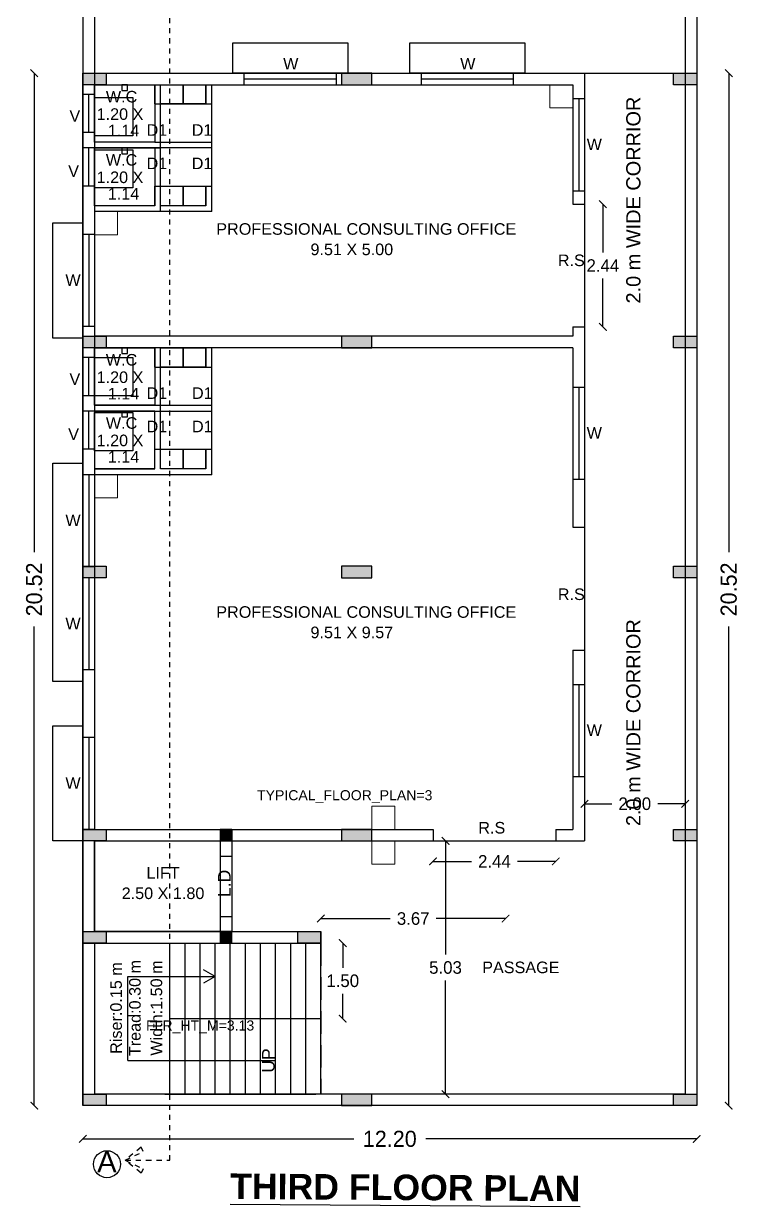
# Model space of a CAD drawing. Header units: metres. Extents: x 21686 to 22035, y 16742 to 16822.
# Drawn here: x 21795.64 to 21809.86, y 16772.55 to 16796.06 of the extents above; entities that cross this region are included whole.
import ezdxf
from ezdxf.enums import TextEntityAlignment as Align

# ---------------------------------------------------------------- set-up
doc = ezdxf.new("R2010")
doc.units = ezdxf.units.M
doc.header["$LTSCALE"] = 1.8
doc.header["$MEASUREMENT"] = 0
for name, pattern in [('CENTER', [2, 1.25, -0.25, 0.25, -0.25]), ('DASHED2', [0.375, 0.25, -0.125]), ('HIDDEN', [0.375, 0.25, -0.125])]:
    doc.linetypes.add(name, pattern=pattern)
for name, color, linetype in [('BLK_1_FLR_3_BLT_UP_AREA', 18, 'Continuous'), ('BLK_1_FLR_3_CHAJJA', 6, 'Continuous'), ('BLK_1_FLR_3_DA_LIFT', 30, 'Continuous'), ('BLK_1_FLR_3_EXIT_WIDTH_DOOR', 2, 'Continuous'), ('BLK_1_FLR_3_EXIT_WIDTH_STAIR', 1, 'Continuous'), ('BLK_1_FLR_3_FIRESTAIR_1', 1, 'Continuous'), ('BLK_1_FLR_3_LIFT_1', 30, 'Continuous'), ('BLK_1_FLR_3_STAIR_1', 1, 'Continuous'), ('BLK_1_FLR_3_URINAL', 235, 'Continuous'), ('BLK_1_FLR_3_WASH', 55, 'Continuous'), ('BLK_1_FLR_3_WATER_CLOSET', 213, 'Continuous'), ('BLK_1_LVL_3_BLDG_FOOT_PRINT', 1, 'Continuous'), ('CORRIDOR_WIDTH', 195, 'Continuous'), ('TOILET_VENTILATION', 6, 'Continuous')]:
    doc.layers.add(name, color=color, linetype=linetype)
doc.layers.add('BLK_1_FLR_3_DRINKING_WATER', color=7, linetype='Continuous', lineweight=0)
doc.layers.add('DIST_EXIT', color=7, linetype='Continuous', lineweight=0)
doc.styles.add('ARIAL', font='arial.ttf')
doc.styles.get("Standard").update_dxf_attribs({"font": 'arial.ttf'})
doc.styles.add('TR', font='arialbd.ttf')
doc.styles.add('USA TEXT', font='GOTHIC.TTF')
doc.dimstyles.new('1-100-ED', dxfattribs={"dimtxt": 0.25, "dimasz": 0.15, "dimexe": 0.18, "dimexo": 0.0625, "dimgap": 0.129, "dimtad": 0, "dimtih": 1, "dimtoh": 1, "dimzin": 0, "dimdsep": 46, "dimtxsty": 'USA TEXT', "dimblk": 'ARCHTICK', "dimcen": 0.1, "dimse1": 1, "dimse2": 1, "dimadec": 0, "dimazin": 0, "dimtfac": 1, "dimtofl": 0, "dimtmove": 0, "dimatfit": 3, "dimldrblk": 'ARCHTICK', "dimfxl": 0, "dimtolj": 1, "dimtzin": 0, "dimarcsym": 0})

# ---------------------------------------------------------------- blocks, each defined once
blk = doc.blocks.new('_ArchTick')
at = {"color": 0, "linetype": 'ByBlock', "const_width": 0.15}
blk.add_lwpolyline([(-0.5, -0.5), (0.5, 0.5)], dxfattribs=at)
blk = doc.blocks.new('*D94')
at = {"color": 0, "lineweight": -2}
for p, q in [((21804.02, 16779.816), (21804.02, 16777.561)), ((21804.02, 16774.785), (21804.02, 16777.04))]:
    blk.add_line(p, q, dxfattribs=at)
at = {"layer": 'Defpoints', "color": 0}
for p in [(21804.234, 16779.816), (21804.02, 16774.785), (21804.234, 16774.785)]:
    blk.add_point(p, dxfattribs=at)
at = {"color": 0, "lineweight": -2, "xscale": 0.15, "yscale": 0.15, "zscale": 0.15}
for p, rotation in [((21804.02, 16779.816), 90), ((21804.02, 16774.785), 270)]:
    blk.add_blockref('_ArchTick', p, dxfattribs=dict(at, rotation=rotation))
at = {"color": 0, "insert": (21804.02, 16777.3), "char_height": 0.25, "attachment_point": 5, "style": 'USA TEXT'}
blk.add_mtext('\\A1;5.03', dxfattribs=at)
blk = doc.blocks.new('*D104')
at = {"color": 0, "lineweight": -2}
for p, q in [((21809.65, 16795.077), (21809.65, 16785.557)), ((21809.65, 16774.555), (21809.65, 16784.076))]:
    blk.add_line(p, q, dxfattribs=at)
at = {"layer": 'Defpoints', "color": 0}
for p in [(21809.012, 16795.077), (21809.012, 16774.555), (21809.65, 16774.555)]:
    blk.add_point(p, dxfattribs=at)
at = {"color": 0, "lineweight": -2, "xscale": 0.15, "yscale": 0.15, "zscale": 0.15}
for p, rotation in [((21809.65, 16795.077), 90), ((21809.65, 16774.555), 270)]:
    blk.add_blockref('_ArchTick', p, dxfattribs=dict(at, rotation=rotation))
at = {"color": 0, "insert": (21809.65, 16784.816), "char_height": 0.32, "attachment_point": 5, "rotation": 90, "style": 'USA TEXT'}
blk.add_mtext('\\A1;20.52', dxfattribs=at)
blk = doc.blocks.new('*D105')
at = {"color": 0, "lineweight": -2}
for p, q in [((21796.812, 16773.894), (21802.196, 16773.894)), ((21809.012, 16773.894), (21803.629, 16773.894))]:
    blk.add_line(p, q, dxfattribs=at)
at = {"layer": 'Defpoints', "color": 0}
for p in [(21796.812, 16774.556), (21809.012, 16774.556), (21796.812, 16773.894)]:
    blk.add_point(p, dxfattribs=at)
at = {"color": 0, "lineweight": -2, "xscale": 0.15, "yscale": 0.15, "zscale": 0.15, "rotation": 180}
blk.add_blockref('_ArchTick', (21796.812, 16773.894), dxfattribs=at)
at = {"color": 0, "lineweight": -2, "xscale": 0.15, "yscale": 0.15, "zscale": 0.15}
blk.add_blockref('_ArchTick', (21809.012, 16773.894), dxfattribs=at)
at = {"color": 0, "insert": (21802.912, 16773.894), "char_height": 0.32, "attachment_point": 5, "style": 'USA TEXT'}
blk.add_mtext('\\A1;12.20', dxfattribs=at)
blk = doc.blocks.new('*D106')
at = {"color": 0, "lineweight": -2}
for p, q in [((21795.845, 16795.077), (21795.845, 16785.557)), ((21795.845, 16774.555), (21795.845, 16784.076))]:
    blk.add_line(p, q, dxfattribs=at)
at = {"layer": 'Defpoints', "color": 0}
for p in [(21795.845, 16795.077), (21796.812, 16795.077), (21796.812, 16774.555)]:
    blk.add_point(p, dxfattribs=at)
at = {"color": 0, "lineweight": -2, "xscale": 0.15, "yscale": 0.15, "zscale": 0.15}
for p, rotation in [((21795.845, 16795.077), 90), ((21795.845, 16774.555), 270)]:
    blk.add_blockref('_ArchTick', p, dxfattribs=dict(at, rotation=rotation))
at = {"color": 0, "insert": (21795.845, 16784.816), "char_height": 0.32, "attachment_point": 5, "rotation": 90, "style": 'USA TEXT'}
blk.add_mtext('\\A1;20.52', dxfattribs=at)
blk = doc.blocks.new('*D42')
at = {"layer": 'BLK_1_FLR_3_EXIT_WIDTH_DOOR', "color": 0, "lineweight": -2}
for p, q in [((21803.772, 16779.411), (21804.536, 16779.411)), ((21806.212, 16779.411), (21805.449, 16779.411))]:
    blk.add_line(p, q, dxfattribs=at)
at = {"layer": 'Defpoints', "color": 0}
for p in [(21803.772, 16779.816), (21806.212, 16779.816), (21806.212, 16779.411)]:
    blk.add_point(p, dxfattribs=at)
at = {"layer": 'BLK_1_FLR_3_EXIT_WIDTH_DOOR', "color": 0, "lineweight": -2, "xscale": 0.15, "yscale": 0.15, "zscale": 0.15, "rotation": 180}
blk.add_blockref('_ArchTick', (21803.772, 16779.411), dxfattribs=at)
at = {"layer": 'BLK_1_FLR_3_EXIT_WIDTH_DOOR', "color": 0, "lineweight": -2, "xscale": 0.15, "yscale": 0.15, "zscale": 0.15}
blk.add_blockref('_ArchTick', (21806.212, 16779.411), dxfattribs=at)
at = {"layer": 'BLK_1_FLR_3_EXIT_WIDTH_DOOR', "color": 0, "insert": (21804.992, 16779.411), "char_height": 0.25, "attachment_point": 5, "style": 'USA TEXT'}
blk.add_mtext('\\A1;2.44', dxfattribs=at)
blk = doc.blocks.new('*D43')
at = {"layer": 'BLK_1_FLR_3_EXIT_WIDTH_DOOR', "color": 0, "lineweight": -2}
for p, q in [((21807.148, 16792.474), (21807.148, 16791.514)), ((21807.148, 16790.034), (21807.148, 16790.995))]:
    blk.add_line(p, q, dxfattribs=at)
at = {"layer": 'Defpoints', "color": 0}
for p in [(21806.782, 16792.474), (21806.782, 16790.034), (21807.148, 16790.034)]:
    blk.add_point(p, dxfattribs=at)
at = {"layer": 'BLK_1_FLR_3_EXIT_WIDTH_DOOR', "color": 0, "lineweight": -2, "xscale": 0.15, "yscale": 0.15, "zscale": 0.15}
for p, rotation in [((21807.148, 16792.474), 90), ((21807.148, 16790.034), 270)]:
    blk.add_blockref('_ArchTick', p, dxfattribs=dict(at, rotation=rotation))
at = {"layer": 'BLK_1_FLR_3_EXIT_WIDTH_DOOR', "color": 0, "insert": (21807.148, 16791.254), "char_height": 0.25, "attachment_point": 5, "style": 'USA TEXT'}
blk.add_mtext('\\A1;2.44', dxfattribs=at)
blk = doc.blocks.new('*D44')
at = {"layer": 'BLK_1_FLR_3_EXIT_WIDTH_STAIR', "color": 0, "lineweight": -2}
for p, q in [((21801.977, 16777.786), (21801.977, 16777.296)), ((21801.977, 16776.285), (21801.977, 16776.775))]:
    blk.add_line(p, q, dxfattribs=at)
at = {"layer": 'Defpoints', "color": 0}
for p in [(21801.542, 16777.786), (21801.977, 16777.786), (21801.542, 16776.285)]:
    blk.add_point(p, dxfattribs=at)
at = {"layer": 'BLK_1_FLR_3_EXIT_WIDTH_STAIR', "color": 0, "lineweight": -2, "xscale": 0.15, "yscale": 0.15, "zscale": 0.15}
for p, rotation in [((21801.977, 16777.786), 90), ((21801.977, 16776.285), 270)]:
    blk.add_blockref('_ArchTick', p, dxfattribs=dict(at, rotation=rotation))
at = {"layer": 'BLK_1_FLR_3_EXIT_WIDTH_STAIR', "color": 0, "insert": (21801.977, 16777.036), "char_height": 0.25, "attachment_point": 5, "style": 'USA TEXT'}
blk.add_mtext('\\A1;1.50', dxfattribs=at)
blk = doc.blocks.new('*D57')
at = {"layer": 'CORRIDOR_WIDTH', "color": 0, "lineweight": -2}
for p, q in [((21806.782, 16780.555), (21807.327, 16780.555)), ((21808.782, 16780.555), (21808.238, 16780.555))]:
    blk.add_line(p, q, dxfattribs=at)
at = {"layer": 'Defpoints', "color": 0}
for p in [(21806.782, 16780.555), (21808.782, 16780.555), (21808.782, 16780.555)]:
    blk.add_point(p, dxfattribs=at)
at = {"layer": 'CORRIDOR_WIDTH', "color": 0, "lineweight": -2, "xscale": 0.15, "yscale": 0.15, "zscale": 0.15, "rotation": 180}
blk.add_blockref('_ArchTick', (21806.782, 16780.555), dxfattribs=at)
at = {"layer": 'CORRIDOR_WIDTH', "color": 0, "lineweight": -2, "xscale": 0.15, "yscale": 0.15, "zscale": 0.15}
blk.add_blockref('_ArchTick', (21808.782, 16780.555), dxfattribs=at)
at = {"layer": 'CORRIDOR_WIDTH', "color": 0, "insert": (21807.782, 16780.555), "char_height": 0.25, "attachment_point": 5, "style": 'USA TEXT'}
blk.add_mtext('\\A1;2.00', dxfattribs=at)
blk = doc.blocks.new('*D60')
at = {"layer": 'Defpoints', "color": 0}
for p in [(21805.214, 16778.273), (21801.542, 16778.016), (21805.214, 16778.016)]:
    blk.add_point(p, dxfattribs=at)
at = {"layer": 'DIST_EXIT', "color": 0, "lineweight": -2}
for p, q in [((21801.542, 16778.273), (21802.922, 16778.273)), ((21805.214, 16778.273), (21803.834, 16778.273))]:
    blk.add_line(p, q, dxfattribs=at)
at = {"layer": 'DIST_EXIT', "color": 0, "lineweight": -2, "xscale": 0.15, "yscale": 0.15, "zscale": 0.15, "rotation": 180}
blk.add_blockref('_ArchTick', (21801.542, 16778.273), dxfattribs=at)
at = {"layer": 'DIST_EXIT', "color": 0, "lineweight": -2, "xscale": 0.15, "yscale": 0.15, "zscale": 0.15}
blk.add_blockref('_ArchTick', (21805.214, 16778.273), dxfattribs=at)
at = {"layer": 'DIST_EXIT', "color": 0, "insert": (21803.378, 16778.273), "char_height": 0.25, "attachment_point": 5, "style": 'USA TEXT'}
blk.add_mtext('\\A1;3.67', dxfattribs=at)

msp = doc.modelspace()

# ---------------------------------------------------------------- hatches: boundary and pattern name
h = msp.add_hatch(color=256)
h.dxf.hatch_style = 1
h.paths.add_polyline_path([(21797.2723, 16794.8473), (21797.2723, 16795.0773), (21796.8123, 16795.0773), (21796.8123, 16794.8473)])
h = msp.add_hatch(color=256)
h.dxf.hatch_style = 1
h.paths.add_polyline_path([(21801.9523, 16795.0773), (21801.9523, 16794.8473), (21802.5523, 16794.8473), (21802.5523, 16795.0773)])
h = msp.add_hatch(color=256)
h.dxf.hatch_style = 1
h.paths.add_polyline_path([(21809.0123, 16794.8473), (21809.0123, 16795.0773), (21808.5523, 16795.0773), (21808.5523, 16794.8473)])
h = msp.add_hatch(color=256)
h.dxf.hatch_style = 1
h.paths.add_polyline_path([(21797.2723, 16789.6173), (21797.2723, 16789.8473), (21796.8123, 16789.8473), (21796.8123, 16789.6173)])
h = msp.add_hatch(color=256)
h.dxf.hatch_style = 1
h.paths.add_polyline_path([(21801.9523, 16789.8473), (21801.9523, 16789.6173), (21802.5523, 16789.6173), (21802.5523, 16789.8473)])
h = msp.add_hatch(color=256)
h.dxf.hatch_style = 1
h.paths.add_polyline_path([(21809.0123, 16789.6173), (21809.0123, 16789.8473), (21808.5523, 16789.8473), (21808.5523, 16789.6173)])
h = msp.add_hatch(color=256)
h.dxf.hatch_style = 1
h.paths.add_polyline_path([(21797.2723, 16785.0457), (21797.2723, 16785.2757), (21796.8123, 16785.2757), (21796.8123, 16785.0457)])
h = msp.add_hatch(color=256)
h.dxf.hatch_style = 1
h.paths.add_polyline_path([(21801.9523, 16785.2757), (21801.9523, 16785.0457), (21802.5523, 16785.0457), (21802.5523, 16785.2757)])
h = msp.add_hatch(color=256)
h.dxf.hatch_style = 1
h.paths.add_polyline_path([(21809.0123, 16785.0457), (21809.0123, 16785.2757), (21808.5523, 16785.2757), (21808.5523, 16785.0457)])
h = msp.add_hatch(color=256)
h.dxf.hatch_style = 1
h.paths.add_polyline_path([(21797.2723, 16779.8157), (21797.2723, 16780.0457), (21796.8123, 16780.0457), (21796.8123, 16779.8157)])
h = msp.add_hatch(color=256)
h.dxf.hatch_style = 1
h.paths.add_polyline_path([(21799.7723, 16779.8157), (21799.7723, 16780.0457), (21799.5423, 16780.0457), (21799.5423, 16779.8157)])
h = msp.add_hatch(color=256)
h.dxf.hatch_style = 1
h.paths.add_polyline_path([(21801.9523, 16780.0457), (21801.9523, 16779.8157), (21802.5523, 16779.8157), (21802.5523, 16780.0457)])
h = msp.add_hatch(color=256)
h.dxf.hatch_style = 1
h.paths.add_polyline_path([(21809.0123, 16779.8157), (21809.0123, 16780.0457), (21808.5523, 16780.0457), (21808.5523, 16779.8157)])
h = msp.add_hatch(color=256)
h.dxf.hatch_style = 1
h.paths.add_polyline_path([(21797.2723, 16777.7857), (21797.2723, 16778.0157), (21796.8123, 16778.0157), (21796.8123, 16777.7857)])
h = msp.add_hatch(color=256)
h.dxf.hatch_style = 1
h.paths.add_polyline_path([(21799.7723, 16777.7857), (21799.7723, 16778.0157), (21799.5423, 16778.0157), (21799.5423, 16777.7857)])
h = msp.add_hatch(color=256)
h.dxf.hatch_style = 1
h.paths.add_polyline_path([(21801.5424, 16777.7857), (21801.5424, 16778.0157), (21801.0824, 16778.0157), (21801.0824, 16777.7857)])
h = msp.add_hatch(color=256)
h.dxf.hatch_style = 1
h.paths.add_polyline_path([(21797.2723, 16774.5557), (21797.2723, 16774.7857), (21796.8123, 16774.7857), (21796.8123, 16774.5557)])
h = msp.add_hatch(color=256)
h.dxf.hatch_style = 1
h.paths.add_polyline_path([(21801.9523, 16774.7852), (21801.9523, 16774.5552), (21802.5523, 16774.5552), (21802.5523, 16774.7852)])
h = msp.add_hatch(color=256)
h.dxf.hatch_style = 1
h.paths.add_polyline_path([(21809.0123, 16774.5557), (21809.0123, 16774.7857), (21808.5523, 16774.7857), (21808.5523, 16774.5557)])

# ---------------------------------------------------------------- linework, layer by layer
at = {"linetype": 'HIDDEN', "ltscale": 0.003}
msp.add_line((21798.5424, 16773.4704), (21798.5424, 16802.0532), dxfattribs=at)
for p, q in [((21796.8123, 16800.3089), (21796.8123, 16784.4089)), ((21809.0123, 16800.3089), (21809.0123, 16774.5552)), ((21797.0423, 16800.0789), (21797.0423, 16780.0457)), ((21808.7823, 16800.0789), (21808.7823, 16774.7852)), ((21797.0423, 16795.0773), (21809.0123, 16795.0773)), ((21800.0209, 16795.0773), (21799.7909, 16795.0773)), ((21800.0209, 16794.8473), (21800.0209, 16795.0773)), ((21800.0209, 16794.9623), (21801.8509, 16794.9623)), ((21801.8509, 16794.8473), (21801.8509, 16795.0773)), ((21803.5394, 16795.0773), (21803.3094, 16795.0773)), ((21803.5394, 16794.8473), (21803.5394, 16795.0773)), ((21803.5394, 16794.9623), (21805.3694, 16794.9623)), ((21805.3694, 16794.8473), (21805.3694, 16795.0773)), ((21806.7823, 16795.0773), (21806.7823, 16779.8157)), ((21797.0423, 16794.8473), (21806.5523, 16794.8473)), ((21798.2423, 16794.4661), (21798.2423, 16794.8473)), ((21798.3573, 16793.6592), (21798.3573, 16794.8473)), ((21798.8073, 16794.4661), (21798.8073, 16794.8473)), ((21799.2573, 16794.4661), (21799.2573, 16794.8473)), ((21799.3723, 16792.3271), (21799.3723, 16794.8473)), ((21806.5523, 16794.8473), (21806.5523, 16792.4743)), ((21797.0423, 16794.6566), (21796.8123, 16794.6566)), ((21796.9273, 16793.8966), (21796.9273, 16794.6566)), ((21798.2423, 16794.4661), (21798.3573, 16794.4661)), ((21798.3573, 16794.4661), (21799.3723, 16794.4661)), ((21806.5523, 16794.5711), (21806.7823, 16794.5711)), ((21806.6673, 16794.5711), (21806.6673, 16792.7411)), ((21797.0423, 16793.8966), (21796.8123, 16793.8966)), ((21797.0423, 16793.5911), (21796.8123, 16793.5911)), ((21796.9273, 16792.8311), (21796.9273, 16793.5911)), ((21798.2423, 16793.7061), (21797.0423, 16793.7061)), ((21799.3723, 16793.5911), (21797.0423, 16793.5911)), ((21798.2423, 16793.7061), (21799.3723, 16793.7061)), ((21798.2423, 16793.5911), (21798.3573, 16793.5911)), ((21798.3573, 16792.3271), (21798.3573, 16793.6592)), ((21797.0423, 16792.8311), (21796.8123, 16792.8311)), ((21798.2423, 16792.4421), (21798.2423, 16792.8311)), ((21798.2423, 16792.8311), (21798.3573, 16792.8311)), ((21798.3573, 16792.8311), (21799.3723, 16792.8311)), ((21798.8073, 16792.8311), (21798.8073, 16792.4421)), ((21799.2573, 16792.4421), (21799.2573, 16792.8311)), ((21806.5523, 16792.7411), (21806.7823, 16792.7411)), ((21798.2423, 16792.4421), (21797.0423, 16792.4421)), ((21799.3723, 16792.3271), (21797.0423, 16792.3271)), ((21799.2573, 16792.4421), (21798.3573, 16792.4421)), ((21806.5523, 16792.4743), (21806.7823, 16792.4743)), ((21797.0423, 16791.8723), (21796.8123, 16791.8723)), ((21796.9273, 16791.8723), (21796.9273, 16790.0423)), ((21797.0423, 16790.0423), (21796.8123, 16790.0423)), ((21796.8123, 16790.0423), (21796.8123, 16789.8123)), ((21806.5523, 16790.0343), (21806.5523, 16789.8473)), ((21806.5523, 16790.0343), (21806.7823, 16790.0343)), ((21806.5523, 16789.8473), (21797.0423, 16789.8473)), ((21806.5523, 16789.6173), (21797.0423, 16789.6173)), ((21798.2423, 16789.2361), (21798.2423, 16789.6173)), ((21798.3573, 16788.4292), (21798.3573, 16789.6173)), ((21798.8073, 16789.2361), (21798.8073, 16789.6173)), ((21799.2573, 16789.2361), (21799.2573, 16789.6173)), ((21799.3723, 16787.0971), (21799.3723, 16789.6173)), ((21806.5523, 16789.6173), (21806.5523, 16786.0515)), ((21797.0423, 16789.4266), (21796.8123, 16789.4266)), ((21796.9273, 16788.6666), (21796.9273, 16789.4266)), ((21798.2423, 16789.2361), (21798.3573, 16789.2361)), ((21798.3573, 16789.2361), (21799.3723, 16789.2361)), ((21806.5523, 16788.8349), (21806.7823, 16788.8349)), ((21806.6673, 16788.8349), (21806.6673, 16787.0049)), ((21797.0423, 16788.6666), (21796.8123, 16788.6666)), ((21797.0423, 16788.3611), (21796.8123, 16788.3611)), ((21796.9273, 16787.6011), (21796.9273, 16788.3611)), ((21798.2423, 16788.4761), (21797.0423, 16788.4761)), ((21797.0423, 16788.4761), (21799.3723, 16788.4761)), ((21798.2423, 16788.3611), (21797.0423, 16788.3611)), ((21797.0423, 16788.3611), (21799.3723, 16788.3611)), ((21798.3573, 16787.2121), (21798.3573, 16788.4292)), ((21797.0423, 16787.6011), (21796.8123, 16787.6011)), ((21798.2423, 16787.2121), (21798.2423, 16787.6011)), ((21798.2423, 16787.6011), (21798.3573, 16787.6011)), ((21798.3573, 16787.6011), (21799.3723, 16787.6011)), ((21798.8073, 16787.6011), (21798.8073, 16787.2121)), ((21799.2573, 16787.2121), (21799.2573, 16787.6011)), ((21798.2423, 16787.2121), (21797.0423, 16787.2121)), ((21799.2573, 16787.2121), (21798.3573, 16787.2121)), ((21797.0423, 16787.0971), (21796.8123, 16787.0971)), ((21796.9273, 16787.0971), (21796.9273, 16785.2671)), ((21799.3723, 16787.0971), (21797.0423, 16787.0971)), ((21806.5523, 16787.0049), (21806.7823, 16787.0049)), ((21806.5523, 16786.0515), (21806.7823, 16786.0515)), ((21797.0423, 16785.2671), (21796.8123, 16785.2671)), ((21797.0423, 16785.0457), (21796.8123, 16785.0457)), ((21796.9273, 16785.0457), (21796.9273, 16783.2157)), ((21796.8123, 16784.4089), (21796.8123, 16774.5552)), ((21806.5523, 16783.6115), (21806.5523, 16780.0457)), ((21806.5523, 16783.6115), (21806.7823, 16783.6115)), ((21797.0423, 16783.2157), (21796.8123, 16783.2157)), ((21796.8123, 16783.2157), (21796.8123, 16782.9857)), ((21806.5523, 16782.9261), (21806.7823, 16782.9261)), ((21806.6673, 16782.9261), (21806.6673, 16781.0961)), ((21797.0423, 16781.8757), (21796.8123, 16781.8757)), ((21796.9273, 16781.8757), (21796.9273, 16780.0457)), ((21806.5523, 16781.0961), (21806.7823, 16781.0961)), ((21797.0423, 16780.0457), (21796.8123, 16780.0457)), ((21797.0423, 16780.0457), (21803.7722, 16780.0457)), ((21799.7723, 16780.0457), (21799.7723, 16778.0157)), ((21803.7722, 16780.0457), (21803.7722, 16779.8157)), ((21806.2122, 16780.0457), (21806.5523, 16780.0457)), ((21806.2122, 16780.0457), (21806.2122, 16779.8157)), ((21797.0423, 16779.8157), (21797.0423, 16778.0157)), ((21797.0423, 16779.8157), (21799.5423, 16779.8157)), ((21799.5423, 16779.8157), (21799.5423, 16779.5157)), ((21799.7723, 16779.8157), (21806.7823, 16779.8157)), ((21799.5423, 16779.5157), (21799.7723, 16779.5157)), ((21799.5423, 16778.3157), (21799.5423, 16778.0157)), ((21799.5423, 16778.3157), (21799.7723, 16778.3157)), ((21797.0423, 16778.0157), (21801.5424, 16778.0157)), ((21801.5424, 16777.7857), (21801.5424, 16778.0157)), ((21797.0423, 16777.7857), (21797.0423, 16774.7852)), ((21797.0423, 16777.7857), (21801.5424, 16777.7857)), ((21798.5424, 16776.2857), (21798.5424, 16777.7857)), ((21798.8424, 16776.2857), (21798.8424, 16777.7857)), ((21799.1424, 16776.2857), (21799.1424, 16777.7857)), ((21799.4424, 16776.2857), (21799.4424, 16777.7857)), ((21799.7424, 16776.2857), (21799.7424, 16777.7857)), ((21800.0424, 16776.2857), (21800.0424, 16777.7857)), ((21800.3424, 16776.2857), (21800.3424, 16777.7857)), ((21800.6424, 16776.2857), (21800.6424, 16777.7857)), ((21800.9424, 16776.2857), (21800.9424, 16777.7857)), ((21801.2424, 16776.2857), (21801.2424, 16777.7857)), ((21801.5424, 16776.2857), (21801.5424, 16777.7857)), ((21797.7061, 16775.4494), (21797.7061, 16777.1221)), ((21797.7061, 16777.1221), (21799.4424, 16777.1221)), ((21799.4424, 16777.1221), (21799.2118, 16777.256)), ((21799.4424, 16777.1221), (21799.2118, 16776.9881)), ((21798.5424, 16776.2857), (21801.5424, 16776.2857)), ((21798.5424, 16774.7852), (21798.5424, 16776.2852)), ((21798.8424, 16774.7852), (21798.8424, 16776.2852)), ((21799.1424, 16774.7852), (21799.1424, 16776.2852)), ((21799.4424, 16774.7852), (21799.4424, 16776.2852)), ((21799.7424, 16774.7852), (21799.7424, 16776.2852)), ((21800.0424, 16774.7852), (21800.0424, 16776.2852)), ((21800.3424, 16774.7852), (21800.3424, 16776.2852)), ((21800.6424, 16774.7852), (21800.6424, 16776.2852)), ((21800.9424, 16774.7852), (21800.9424, 16776.2852)), ((21801.2424, 16774.7852), (21801.2424, 16776.2852)), ((21801.5424, 16774.7852), (21801.5424, 16776.2852)), ((21797.7061, 16775.4494), (21800.6424, 16775.4494)), ((21808.7823, 16774.7852), (21797.0423, 16774.7852)), ((21798.4424, 16774.7852), (21801.4424, 16774.7852)), ((21809.0123, 16774.5552), (21796.8123, 16774.5552))]:
    msp.add_line(p, q)
at = {"linetype": 'HIDDEN', "ltscale": 0.002}
for p, q in [((21799.7909, 16795.0773), (21799.7909, 16795.6773)), ((21799.7909, 16795.6773), (21802.0809, 16795.6773)), ((21802.0809, 16795.6773), (21802.0809, 16795.0773)), ((21803.3094, 16795.0773), (21803.3094, 16795.6773)), ((21803.3094, 16795.6773), (21805.5994, 16795.6773)), ((21805.5994, 16795.6773), (21805.5994, 16795.0773)), ((21796.2123, 16789.8123), (21796.2123, 16792.1023)), ((21796.2123, 16792.1023), (21796.8123, 16792.1023)), ((21796.8123, 16789.8123), (21796.2123, 16789.8123)), ((21796.2123, 16787.3271), (21796.8123, 16787.3271)), ((21796.2123, 16782.9857), (21796.2123, 16787.3271)), ((21796.8123, 16782.9857), (21796.2123, 16782.9857)), ((21796.2123, 16779.8157), (21796.2123, 16782.1057)), ((21796.2123, 16782.1057), (21796.8123, 16782.1057)), ((21796.8123, 16779.8157), (21796.2123, 16779.8157))]:
    msp.add_line(p, q, dxfattribs=at)
at = {"linetype": 'CENTER', "ltscale": 0.05}
for p, q in [((21797.9703, 16773.7283), (21797.6533, 16773.4704)), ((21797.6533, 16773.4704), (21798.0114, 16773.6431)), ((21797.6533, 16773.4704), (21798.5424, 16773.4704)), ((21797.6533, 16773.4704), (21798.0114, 16773.2976)), ((21797.9703, 16773.2125), (21797.6533, 16773.4704))]:
    msp.add_line(p, q, dxfattribs=at)
at = {"ltscale": 0.1}
for p, q in [((21798.0114, 16773.6431), (21797.9703, 16773.7283)), ((21798.0114, 16773.2976), (21797.9703, 16773.2125))]:
    msp.add_line(p, q, dxfattribs=at)
for points in [[(21796.8123, 16795.0773), (21797.2723, 16795.0773), (21797.2723, 16794.8473), (21796.8123, 16794.8473)], [(21801.9523, 16794.8473), (21802.5523, 16794.8473), (21802.5523, 16795.0773), (21801.9523, 16795.0773)], [(21808.5523, 16795.0773), (21809.0123, 16795.0773), (21809.0123, 16794.8473), (21808.5523, 16794.8473)], [(21796.8123, 16789.8473), (21797.2723, 16789.8473), (21797.2723, 16789.6173), (21796.8123, 16789.6173)], [(21801.9523, 16789.6173), (21802.5523, 16789.6173), (21802.5523, 16789.8473), (21801.9523, 16789.8473)], [(21808.5523, 16789.8473), (21809.0123, 16789.8473), (21809.0123, 16789.6173), (21808.5523, 16789.6173)], [(21796.8123, 16785.2757), (21797.2723, 16785.2757), (21797.2723, 16785.0457), (21796.8123, 16785.0457)], [(21801.9523, 16785.0457), (21802.5523, 16785.0457), (21802.5523, 16785.2757), (21801.9523, 16785.2757)], [(21808.5523, 16785.2757), (21809.0123, 16785.2757), (21809.0123, 16785.0457), (21808.5523, 16785.0457)], [(21796.8123, 16780.0457), (21797.2723, 16780.0457), (21797.2723, 16779.8157), (21796.8123, 16779.8157)], [(21799.5423, 16779.8157), (21799.7723, 16779.8157), (21799.7723, 16780.0457), (21799.5423, 16780.0457)], [(21801.9523, 16779.8157), (21802.5523, 16779.8157), (21802.5523, 16780.0457), (21801.9523, 16780.0457)], [(21808.5523, 16780.0457), (21809.0123, 16780.0457), (21809.0123, 16779.8157), (21808.5523, 16779.8157)], [(21796.8123, 16778.0157), (21797.2723, 16778.0157), (21797.2723, 16777.7857), (21796.8123, 16777.7857)], [(21799.5423, 16777.7857), (21799.7723, 16777.7857), (21799.7723, 16778.0157), (21799.5423, 16778.0157)], [(21801.0824, 16778.0157), (21801.5424, 16778.0157), (21801.5424, 16777.7857), (21801.0824, 16777.7857)], [(21796.8123, 16774.7857), (21797.2723, 16774.7857), (21797.2723, 16774.5557), (21796.8123, 16774.5557)], [(21801.9523, 16774.5552), (21802.5523, 16774.5552), (21802.5523, 16774.7852), (21801.9523, 16774.7852)], [(21808.5523, 16774.7857), (21809.0123, 16774.7857), (21809.0123, 16774.5557), (21808.5523, 16774.5557)]]:
    msp.add_lwpolyline(points, close=True)
msp.add_circle((21797.2906, 16773.3914), 0.2684)
at = {"layer": 'BLK_1_FLR_3_BLT_UP_AREA', "color": 18}
msp.add_lwpolyline([(21796.8123, 16795.0773), (21809.0123, 16795.0773), (21809.0123, 16774.5552), (21796.8123, 16774.5552)], close=True, dxfattribs=at)
at = {"layer": 'BLK_1_FLR_3_CHAJJA'}
for points in [[(21799.7909, 16795.0773), (21799.7909, 16795.6773), (21802.0809, 16795.6773), (21802.0809, 16795.0773)], [(21803.3094, 16795.0773), (21803.3094, 16795.6773), (21805.5994, 16795.6773), (21805.5994, 16795.0773)], [(21796.8123, 16789.8123), (21796.2123, 16789.8123), (21796.2123, 16792.1023), (21796.8123, 16792.1023)], [(21796.2123, 16782.9857), (21796.2123, 16787.3271), (21796.8123, 16787.3271), (21796.8123, 16782.9857)], [(21796.8123, 16779.8157), (21796.2123, 16779.8157), (21796.2123, 16782.1057), (21796.8123, 16782.1057)]]:
    msp.add_lwpolyline(points, close=True, dxfattribs=at)
at = {"layer": 'BLK_1_FLR_3_DA_LIFT'}
msp.add_lwpolyline([(21799.5423, 16778.0157), (21797.0423, 16778.0157), (21797.0423, 16779.8157), (21799.5423, 16779.8157)], close=True, dxfattribs=at)
at = {"layer": 'BLK_1_FLR_3_DRINKING_WATER'}
for points in [[(21806.0923, 16794.8473), (21806.0923, 16794.3873), (21806.5523, 16794.3873), (21806.5523, 16794.8473)], [(21797.0423, 16792.3271), (21797.0423, 16791.8671), (21797.5023, 16791.8671), (21797.5023, 16792.3271)], [(21797.0423, 16787.0971), (21797.0423, 16786.6371), (21797.5023, 16786.6371), (21797.5023, 16787.0971)], [(21802.5523, 16780.5057), (21802.5523, 16780.0457), (21803.0123, 16780.0457), (21803.0123, 16780.5057)], [(21802.5523, 16779.8157), (21802.5523, 16779.3557), (21803.0123, 16779.3557), (21803.0123, 16779.8157)]]:
    msp.add_lwpolyline(points, close=True, dxfattribs=at)
at = {"layer": 'BLK_1_FLR_3_FIRESTAIR_1', "linetype": 'DASHED2'}
msp.add_lwpolyline([(21796.8123, 16777.7857), (21801.5424, 16777.7857), (21801.5424, 16774.7852), (21796.8123, 16774.7852)], close=True, dxfattribs=at)
at = {"layer": 'BLK_1_FLR_3_LIFT_1'}
msp.add_lwpolyline([(21799.5423, 16778.0157), (21797.0423, 16778.0157), (21797.0423, 16779.8157), (21799.5423, 16779.8157)], close=True, dxfattribs=at)
at = {"layer": 'BLK_1_FLR_3_STAIR_1', "linetype": 'DASHED2'}
msp.add_lwpolyline([(21796.8123, 16777.7857), (21801.5424, 16777.7857), (21801.5424, 16774.7852), (21796.8123, 16774.7852)], close=True, dxfattribs=at)
at = {"layer": 'BLK_1_FLR_3_URINAL'}
for points in [[(21798.3573, 16792.4421), (21798.3573, 16792.8311), (21798.8073, 16792.8311), (21798.8073, 16792.4421)], [(21798.8073, 16792.4421), (21798.8073, 16792.8311), (21799.2573, 16792.8311), (21799.2573, 16792.4421)], [(21798.3573, 16787.2121), (21798.3573, 16787.6011), (21798.8073, 16787.6011), (21798.8073, 16787.2121)], [(21798.8073, 16787.2121), (21798.8073, 16787.6011), (21799.2573, 16787.6011), (21799.2573, 16787.2121)]]:
    msp.add_lwpolyline(points, close=True, dxfattribs=at)
at = {"layer": 'BLK_1_FLR_3_WASH', "color": 60}
for points in [[(21797.5848, 16794.7323), (21797.6998, 16794.7323), (21797.6998, 16794.8473), (21797.5848, 16794.8473)], [(21797.5848, 16793.4761), (21797.6998, 16793.4761), (21797.6998, 16793.5911), (21797.5848, 16793.5911)], [(21797.5848, 16789.5023), (21797.6998, 16789.5023), (21797.6998, 16789.6173), (21797.5848, 16789.6173)], [(21797.5848, 16788.2461), (21797.6998, 16788.2461), (21797.6998, 16788.3611), (21797.5848, 16788.3611)]]:
    msp.add_lwpolyline(points, close=True, dxfattribs=at)
at = {"layer": 'BLK_1_FLR_3_WASH', "color": 56}
for points in [[(21798.8073, 16794.4661), (21798.3573, 16794.4661), (21798.3573, 16794.8473), (21798.8073, 16794.8473)], [(21798.3573, 16789.2361), (21798.3573, 16789.6173), (21798.8073, 16789.6173), (21798.8073, 16789.2361)]]:
    msp.add_lwpolyline(points, close=True, dxfattribs=at)
at = {"layer": 'BLK_1_FLR_3_WASH', "color": 55}
for points in [[(21798.8073, 16794.4661), (21798.8073, 16794.8473), (21799.2573, 16794.8473), (21799.2573, 16794.4661)], [(21798.8073, 16789.2361), (21798.8073, 16789.6173), (21799.2573, 16789.6173), (21799.2573, 16789.2361)]]:
    msp.add_lwpolyline(points, close=True, dxfattribs=at)
at = {"layer": 'BLK_1_FLR_3_WATER_CLOSET', "color": 2}
for points in [[(21798.2423, 16794.8473), (21798.2423, 16793.7061), (21797.0423, 16793.7061), (21797.0423, 16794.8473)], [(21798.2423, 16789.6173), (21798.2423, 16788.4761), (21797.0423, 16788.4761), (21797.0423, 16789.6173)]]:
    msp.add_lwpolyline(points, close=True, dxfattribs=at)
at = {"layer": 'BLK_1_FLR_3_WATER_CLOSET', "color": 1}
for points in [[(21798.2423, 16792.4421), (21797.0423, 16792.4421), (21797.0423, 16793.5911), (21798.2423, 16793.5911)], [(21798.2423, 16787.2121), (21798.2423, 16788.3611), (21797.0423, 16788.3611), (21797.0423, 16787.2121)]]:
    msp.add_lwpolyline(points, close=True, dxfattribs=at)
at = {"layer": 'BLK_1_LVL_3_BLDG_FOOT_PRINT'}
msp.add_lwpolyline([(21796.8123, 16795.0773), (21809.0123, 16795.0773), (21809.0123, 16774.5552), (21796.8123, 16774.5552)], close=True, dxfattribs=at)
at = {"layer": 'TOILET_VENTILATION', "color": 6}
for points in [[(21797.0423, 16793.8309), (21797.0423, 16794.5913), (21797.8023, 16794.5913), (21797.8023, 16793.8309)], [(21797.0423, 16792.7957), (21797.0423, 16793.5561), (21797.8023, 16793.5561), (21797.8023, 16792.7957)], [(21797.0423, 16788.6661), (21797.0423, 16789.4266), (21797.8023, 16789.4266), (21797.8023, 16788.6661)], [(21797.0423, 16787.5719), (21797.0423, 16788.3324), (21797.8023, 16788.3324), (21797.8023, 16787.5719)]]:
    msp.add_lwpolyline(points, close=True, dxfattribs=at)

# ---------------------------------------------------------------- texts
at = {"style": 'ARIAL'}
for s, height, rotation, p in [('W', 0.23, 360, (21800.9448, 16795.2666)), ('W', 0.23, 360, (21804.4633, 16795.2666)), ('W.C', 0.23, 360, (21797.5812, 16794.6106)), ('2.0 m WIDE CORRIOR', 0.283338, 90, (21807.7531, 16792.5552)), ('V', 0.23, 360, (21796.6525, 16794.2265)), ('1.20 X', 0.23, 360, (21797.5498, 16794.2644)), ('1.14', 0.23, 360, (21797.6203, 16793.9368)), ('D1', 0.23, 360, (21798.2844, 16793.9478)), ('D1', 0.23, 360, (21799.181, 16793.9478)), ('W', 0.23, 0, (21806.9777, 16793.6639)), ('W.C', 0.23, 360, (21797.5812, 16793.3543)), ('D1', 0.23, 360, (21798.2844, 16793.2846)), ('D1', 0.23, 360, (21799.181, 16793.2846)), ('V', 0.23, 360, (21796.6279, 16793.1301)), ('1.20 X', 0.23, 360, (21797.5498, 16793.0081)), ('1.14', 0.23, 360, (21797.6203, 16792.6805)), ('PROFESSIONAL CONSULTING OFFICE', 0.23, 360, (21802.4449, 16791.9807)), ('9.51 X 5.00', 0.23, 360, (21802.158, 16791.5752)), ('R.S', 0.23, 360, (21806.5205, 16791.3575)), ('W', 0.23, 360, (21796.6166, 16790.9652)), ('W.C', 0.23, 360, (21797.5812, 16789.3806)), ('V', 0.23, 360, (21796.6525, 16788.9965)), ('1.20 X', 0.23, 360, (21797.5498, 16789.0344)), ('1.14', 0.23, 360, (21797.6203, 16788.7068)), ('D1', 0.23, 360, (21798.2844, 16788.7178)), ('D1', 0.23, 360, (21799.1862, 16788.7178)), ('W.C', 0.23, 360, (21797.5812, 16788.1243)), ('D1', 0.23, 360, (21798.2844, 16788.0546)), ('D1', 0.23, 360, (21799.1862, 16788.0546)), ('V', 0.23, 360, (21796.6279, 16787.9001)), ('1.20 X', 0.23, 360, (21797.5498, 16787.7781)), ('W', 0.23, 0, (21806.9777, 16787.9277)), ('1.14', 0.23, 360, (21797.6203, 16787.4505)), ('W', 0.23, 360, (21796.6166, 16786.1899)), ('R.S', 0.23, 360, (21806.5205, 16784.7203)), ('PROFESSIONAL CONSULTING OFFICE', 0.23, 360, (21802.4449, 16784.367)), ('W', 0.23, 360, (21796.6166, 16784.1386)), ('9.51 X 9.57', 0.23, 360, (21802.158, 16783.9615)), ('2.0 m WIDE CORRIOR', 0.283338, 90, (21807.7531, 16782.1683)), ('W', 0.23, 0, (21806.9777, 16782.0189)), ('W', 0.23, 360, (21796.6166, 16780.9686)), ('R.S', 0.23, 360, (21804.94, 16780.0792)), ('LIFT', 0.23, 360, (21798.4053, 16779.1822)), ('L.D', 0.25, 90, (21799.6239, 16778.9724)), ('2.50 X 1.80', 0.23, 360, (21798.4053, 16778.7767)), ('PASSAGE', 0.23, 360, (21805.5171, 16777.3036)), ('UP', 0.25, 90, (21800.4989, 16775.4515))]:
    msp.add_text(s, height=height, rotation=rotation, dxfattribs=at).set_placement(p, align=Align.MIDDLE_CENTER)
at = {"ltscale": 0.1, "style": 'ARIAL'}
for s, p in [('Riser:0.15 m', (21797.4716, 16776.495)), ('Tread:0.30 m', (21797.8461, 16776.495)), ('Width:1.50 m', (21798.2733, 16776.495))]:
    msp.add_text(s, height=0.23, rotation=90, dxfattribs=at).set_placement(p, align=Align.MIDDLE_CENTER)
msp.add_text('A', height=0.4143).set_placement((21797.0961, 16773.2318))
at = {"style": 'TR'}
msp.add_text('%%UTHIRD FLOOR PLAN', height=0.50689, rotation=359.62555, dxfattribs=at).set_placement((21799.7378, 16772.7006))
at = {"layer": 'BLK_1_FLR_3_BLT_UP_AREA', "linetype": 'Continuous', "insert": (21802.0168, 16780.8258), "char_height": 0.2, "width": 2.4, "attachment_point": 2}
msp.add_mtext('{\\C18;TYPICAL_FLOOR_PLAN=3}', dxfattribs=at)
at = {"layer": 'BLK_1_FLR_3_FIRESTAIR_1', "linetype": 'Continuous', "insert": (21799.1425, 16776.2488), "char_height": 0.2, "width": 2.4, "attachment_point": 2}
msp.add_mtext('FLR_HT_M=3.13', dxfattribs=at)
at = {"layer": 'BLK_1_FLR_3_STAIR_1', "linetype": 'Continuous', "insert": (21799.1425, 16776.2488), "char_height": 0.2, "width": 2.4, "attachment_point": 2}
msp.add_mtext('FLR_HT_M=3.13', dxfattribs=at)

# ---------------------------------------------------------------- dimensions: what is measured, and where the dimension line sits
for base, p1, p2, angle, override, picture, middle in [((21795.845, 16795.0773), (21796.8123, 16774.5552), (21796.8123, 16795.0773), 90, {"dimtxt": 0.32, "dimgap": 0.2, "dimtih": 0}, '*D106', (21795.845, 16784.8163)), ((21796.8123, 16773.8938), (21809.0123, 16774.5557), (21796.8123, 16774.5557), 180, {"dimtxt": 0.32, "dimgap": 0.2}, '*D105', (21802.9123, 16773.8938))]:
    dim = msp.add_linear_dim(base=base, p1=p1, p2=p2, angle=angle, dimstyle='1-100-ED', override=override)
    dim.commit()
    dim.dimension.update_dxf_attribs({"geometry": picture, "text_midpoint": middle, "dimtype": 161})
dim = msp.add_aligned_dim(p1=(21809.0123, 16795.0773), p2=(21809.0123, 16774.5552), distance=0.638, dimstyle='1-100-ED', override={"dimtxt": 0.32, "dimgap": 0.2, "dimtih": 0})
dim.commit()
dim.dimension.update_dxf_attribs({"geometry": '*D104', "text_midpoint": (21809.6503, 16784.8163)})
dim = msp.add_aligned_dim(p1=(21804.2338, 16779.8157), p2=(21804.2338, 16774.7852), distance=-0.214, dimstyle='1-100-ED')
dim.commit()
dim.dimension.update_dxf_attribs({"geometry": '*D94', "text_midpoint": (21804.0198, 16777.3005)})
at = {"layer": 'BLK_1_FLR_3_EXIT_WIDTH_DOOR'}
for p1, p2, distance, picture, middle in [((21806.7823, 16792.4743), (21806.7823, 16790.0343), 0.3653, '*D43', (21807.1476, 16791.2543)), ((21803.7722, 16779.8157), (21806.2122, 16779.8157), -0.4047, '*D42', (21804.9922, 16779.411))]:
    dim = msp.add_aligned_dim(p1=p1, p2=p2, distance=distance, dimstyle='1-100-ED', dxfattribs=at)
    dim.commit()
    dim.dimension.update_dxf_attribs({"geometry": picture, "text_midpoint": middle})
at = {"layer": 'BLK_1_FLR_3_EXIT_WIDTH_STAIR'}
dim = msp.add_aligned_dim(p1=(21801.5424, 16776.2855), p2=(21801.5424, 16777.7857), distance=-0.4344, dimstyle='1-100-ED', dxfattribs=at)
dim.commit()
dim.dimension.update_dxf_attribs({"geometry": '*D44', "text_midpoint": (21801.9768, 16777.0356)})
at = {"layer": 'CORRIDOR_WIDTH'}
dim = msp.add_aligned_dim(p1=(21806.7823, 16780.5551), p2=(21808.7823, 16780.5551), distance=0, dimstyle='1-100-ED', dxfattribs=at)
dim.commit()
dim.dimension.update_dxf_attribs({"geometry": '*D57', "text_midpoint": (21807.7823, 16780.5551)})
at = {"layer": 'DIST_EXIT'}
dim = msp.add_aligned_dim(p1=(21801.5424, 16778.0157), p2=(21805.2139, 16778.0157), distance=0.2568, dimstyle='1-100-ED', dxfattribs=at)
dim.commit()
dim.dimension.update_dxf_attribs({"geometry": '*D60', "text_midpoint": (21803.3782, 16778.2726)})

doc.saveas('drawing.dxf')
